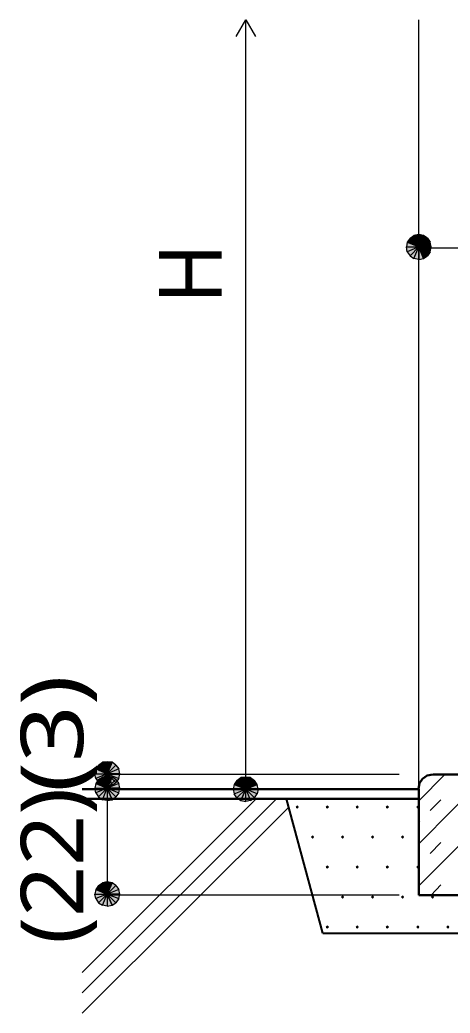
# Model space of a CAD drawing. Header units: millimetres. Extents: x 0 to 420, y 0 to 297.
# Drawn here: x 216.23 to 234.14, y 89.26 to 130.58 of the extents above; entities that cross this region are included whole.
import ezdxf
from ezdxf.enums import TextEntityAlignment as Align

# ---------------------------------------------------------------- set-up
doc = ezdxf.new("R2010")
doc.units = ezdxf.units.MM
doc.styles.add('kst32b', font='NotoSansJP-Variable.ttf')

msp = doc.modelspace()

# ---------------------------------------------------------------- hatches: boundary and pattern name
h = msp.add_hatch(color=7)
h.paths.add_polyline_path([(232.833, 121.645), (232.622, 121.602), (232.833, 121.137), (232.833, 121.645)])
h.paths.add_polyline_path([(232.622, 121.602), (232.833, 121.137), (232.474, 121.497), (232.622, 121.602)])
h.paths.add_polyline_path([(232.833, 121.137), (232.474, 121.497), (232.346, 121.327), (232.833, 121.137)])
for points in [[(233.024, 121.602), (232.833, 121.645), (232.833, 121.137), (233.024, 121.602)], [(220.07, 99.695), (219.858, 99.716), (219.858, 99.208), (220.07, 99.695)], [(220.07, 99.081), (219.858, 99.123), (219.858, 98.616), (220.07, 99.081)], [(225.15, 98.764), (225.108, 98.573), (225.637, 98.573), (225.15, 98.764)], [(227.775, 97.875), (227.753, 97.854), (227.732, 97.832), (227.753, 97.811), (227.775, 97.79), (227.796, 97.811), (227.817, 97.832), (227.796, 97.854), (227.775, 97.875)], [(229.023, 97.875), (229.002, 97.854), (228.981, 97.832), (229.002, 97.811), (229.023, 97.79), (229.045, 97.811), (229.066, 97.832), (229.045, 97.854), (229.023, 97.875)], [(230.272, 97.875), (230.251, 97.854), (230.23, 97.832), (230.251, 97.811), (230.272, 97.79), (230.293, 97.811), (230.314, 97.832), (230.293, 97.854), (230.272, 97.875)], [(231.521, 97.875), (231.5, 97.854), (231.479, 97.832), (231.5, 97.811), (231.521, 97.79), (231.542, 97.811), (231.563, 97.832), (231.542, 97.854), (231.521, 97.875)], [(232.791, 97.875), (232.77, 97.854), (232.749, 97.832), (232.77, 97.811), (232.791, 97.79), (232.812, 97.811), (232.833, 97.832), (232.812, 97.854), (232.791, 97.875)], [(228.41, 96.626), (228.388, 96.605), (228.367, 96.584), (228.388, 96.562), (228.41, 96.541), (228.431, 96.562), (228.452, 96.584), (228.431, 96.605), (228.41, 96.626)], [(229.658, 96.626), (229.637, 96.605), (229.616, 96.584), (229.637, 96.562), (229.658, 96.541), (229.679, 96.562), (229.701, 96.584), (229.679, 96.605), (229.658, 96.626)], [(230.907, 96.626), (230.886, 96.605), (230.865, 96.584), (230.886, 96.562), (230.907, 96.541), (230.928, 96.562), (230.95, 96.584), (230.928, 96.605), (230.907, 96.626)], [(232.156, 96.626), (232.135, 96.605), (232.114, 96.584), (232.135, 96.562), (232.156, 96.541), (232.177, 96.562), (232.198, 96.584), (232.177, 96.605), (232.156, 96.626)], [(229.023, 95.377), (229.002, 95.356), (228.981, 95.335), (229.002, 95.313), (229.023, 95.292), (229.045, 95.313), (229.066, 95.335), (229.045, 95.356), (229.023, 95.377)], [(230.272, 95.377), (230.251, 95.356), (230.23, 95.335), (230.251, 95.313), (230.272, 95.292), (230.293, 95.313), (230.314, 95.335), (230.293, 95.356), (230.272, 95.377)], [(231.521, 95.377), (231.5, 95.356), (231.479, 95.335), (231.5, 95.313), (231.521, 95.292), (231.542, 95.313), (231.563, 95.335), (231.542, 95.356), (231.521, 95.377)], [(232.791, 95.377), (232.77, 95.356), (232.749, 95.335), (232.77, 95.313), (232.791, 95.292), (232.812, 95.313), (232.833, 95.335), (232.812, 95.356), (232.791, 95.377)], [(220.07, 94.679), (219.858, 94.721), (219.858, 94.213), (220.07, 94.679)], [(229.658, 94.128), (229.637, 94.107), (229.616, 94.086), (229.637, 94.065), (229.658, 94.043), (229.679, 94.065), (229.701, 94.086), (229.679, 94.107), (229.658, 94.128)], [(230.907, 94.128), (230.886, 94.107), (230.865, 94.086), (230.886, 94.065), (230.907, 94.043), (230.928, 94.065), (230.95, 94.086), (230.928, 94.107), (230.907, 94.128)], [(232.156, 94.128), (232.135, 94.107), (232.114, 94.086), (232.135, 94.065), (232.156, 94.043), (232.177, 94.065), (232.198, 94.086), (232.177, 94.107), (232.156, 94.128)], [(233.405, 94.128), (233.384, 94.107), (233.362, 94.086), (233.384, 94.065), (233.405, 94.043), (233.426, 94.065), (233.447, 94.086), (233.426, 94.107), (233.405, 94.128)], [(229.023, 92.879), (229.002, 92.858), (228.981, 92.837), (229.002, 92.816), (229.023, 92.795), (229.045, 92.816), (229.066, 92.837), (229.045, 92.858), (229.023, 92.879)], [(230.272, 92.879), (230.251, 92.858), (230.23, 92.837), (230.251, 92.816), (230.272, 92.795), (230.293, 92.816), (230.314, 92.837), (230.293, 92.858), (230.272, 92.879)], [(231.521, 92.879), (231.5, 92.858), (231.479, 92.837), (231.5, 92.816), (231.521, 92.795), (231.542, 92.816), (231.563, 92.837), (231.542, 92.858), (231.521, 92.879)], [(232.791, 92.879), (232.77, 92.858), (232.749, 92.837), (232.77, 92.816), (232.791, 92.795), (232.812, 92.816), (232.833, 92.837), (232.812, 92.858), (232.791, 92.879)], [(234.04, 92.879), (234.019, 92.858), (233.997, 92.837), (234.019, 92.816), (234.04, 92.795), (234.061, 92.816), (234.082, 92.837), (234.061, 92.858), (234.04, 92.879)]]:
    msp.add_hatch(color=7).paths.add_polyline_path(points)
h = msp.add_hatch(color=7)
h.paths.add_polyline_path([(233.341, 121.137), (233.299, 121.327), (232.833, 121.137), (233.341, 121.137)])
h.paths.add_polyline_path([(233.299, 121.327), (232.833, 121.137), (233.193, 121.497), (233.299, 121.327)])
h.paths.add_polyline_path([(232.833, 121.137), (233.193, 121.497), (233.024, 121.602), (232.833, 121.137)])
h = msp.add_hatch(color=7)
h.paths.add_polyline_path([(232.346, 121.327), (232.325, 121.137), (232.833, 121.137), (232.346, 121.327)])
h.paths.add_polyline_path([(232.325, 121.137), (232.833, 121.137), (232.346, 120.925), (232.325, 121.137)])
h.paths.add_polyline_path([(232.833, 121.137), (232.346, 120.925), (232.474, 120.756), (232.833, 121.137)])
h = msp.add_hatch(color=7)
h.paths.add_polyline_path([(232.474, 120.756), (232.622, 120.65), (232.833, 121.137), (232.474, 120.756)])
h.paths.add_polyline_path([(232.622, 120.65), (232.833, 121.137), (232.833, 120.608), (232.622, 120.65)])
h.paths.add_polyline_path([(232.833, 121.137), (232.833, 120.608), (233.024, 120.65), (232.833, 121.137)])
h = msp.add_hatch(color=7)
h.paths.add_polyline_path([(233.024, 120.65), (233.193, 120.756), (232.833, 121.137), (233.024, 120.65)])
h.paths.add_polyline_path([(233.193, 120.756), (232.833, 121.137), (233.299, 120.925), (233.193, 120.756)])
h.paths.add_polyline_path([(232.833, 121.137), (233.299, 120.925), (233.341, 121.137), (232.833, 121.137)])
h = msp.add_hatch(color=7)
h.paths.add_polyline_path([(219.858, 99.716), (219.668, 99.695), (219.858, 99.208), (219.858, 99.716)])
h.paths.add_polyline_path([(219.668, 99.695), (219.858, 99.208), (219.498, 99.568), (219.668, 99.695)])
h.paths.add_polyline_path([(219.858, 99.208), (219.498, 99.568), (219.393, 99.42), (219.858, 99.208)])
h = msp.add_hatch(color=7)
h.paths.add_polyline_path([(220.387, 99.208), (220.345, 99.42), (219.858, 99.208), (220.387, 99.208)])
h.paths.add_polyline_path([(220.345, 99.42), (219.858, 99.208), (220.218, 99.568), (220.345, 99.42)])
h.paths.add_polyline_path([(219.858, 99.208), (220.218, 99.568), (220.07, 99.695), (219.858, 99.208)])
h = msp.add_hatch(color=7)
h.paths.add_polyline_path([(219.393, 99.42), (219.35, 99.208), (219.858, 99.208), (219.393, 99.42)])
h.paths.add_polyline_path([(219.35, 99.208), (219.858, 99.208), (219.393, 99.018), (219.35, 99.208)])
h.paths.add_polyline_path([(219.858, 99.208), (219.393, 99.018), (219.498, 98.848), (219.858, 99.208)])
h = msp.add_hatch(color=7)
h.paths.add_polyline_path([(219.498, 98.848), (219.668, 98.743), (219.858, 99.208), (219.498, 98.848)])
h.paths.add_polyline_path([(219.668, 98.743), (219.858, 99.208), (219.858, 98.7), (219.668, 98.743)])
h.paths.add_polyline_path([(219.858, 99.208), (219.858, 98.7), (220.07, 98.743), (219.858, 99.208)])
h = msp.add_hatch(color=7)
h.paths.add_polyline_path([(220.07, 98.743), (220.218, 98.848), (219.858, 99.208), (220.07, 98.743)])
h.paths.add_polyline_path([(220.218, 98.848), (219.858, 99.208), (220.345, 99.018), (220.218, 98.848)])
h.paths.add_polyline_path([(219.858, 99.208), (220.345, 99.018), (220.387, 99.208), (219.858, 99.208)])
h = msp.add_hatch(color=7)
h.paths.add_polyline_path([(219.393, 98.806), (219.35, 98.616), (219.858, 98.616), (219.393, 98.806)])
h.paths.add_polyline_path([(219.35, 98.616), (219.858, 98.616), (219.393, 98.425), (219.35, 98.616)])
h.paths.add_polyline_path([(219.858, 98.616), (219.393, 98.425), (219.498, 98.256), (219.858, 98.616)])
h = msp.add_hatch(color=7)
h.paths.add_polyline_path([(219.858, 99.123), (219.668, 99.081), (219.858, 98.616), (219.858, 99.123)])
h.paths.add_polyline_path([(219.668, 99.081), (219.858, 98.616), (219.498, 98.975), (219.668, 99.081)])
h.paths.add_polyline_path([(219.858, 98.616), (219.498, 98.975), (219.393, 98.806), (219.858, 98.616)])
h = msp.add_hatch(color=7)
h.paths.add_polyline_path([(220.387, 98.616), (220.345, 98.806), (219.858, 98.616), (220.387, 98.616)])
h.paths.add_polyline_path([(220.345, 98.806), (219.858, 98.616), (220.218, 98.975), (220.345, 98.806)])
h.paths.add_polyline_path([(219.858, 98.616), (220.218, 98.975), (220.07, 99.081), (219.858, 98.616)])
h = msp.add_hatch(color=7)
h.paths.add_polyline_path([(225.637, 99.081), (225.425, 99.06), (225.637, 98.573), (225.637, 99.081)])
h.paths.add_polyline_path([(225.425, 99.06), (225.637, 98.573), (225.256, 98.933), (225.425, 99.06)])
h.paths.add_polyline_path([(225.637, 98.573), (225.256, 98.933), (225.15, 98.764), (225.637, 98.573)])
h = msp.add_hatch(color=7)
h.paths.add_polyline_path([(226.102, 98.764), (225.996, 98.933), (225.637, 98.573), (226.102, 98.764)])
h.paths.add_polyline_path([(225.996, 98.933), (225.637, 98.573), (225.827, 99.06), (225.996, 98.933)])
h.paths.add_polyline_path([(225.637, 98.573), (225.827, 99.06), (225.637, 99.081), (225.637, 98.573)])
h = msp.add_hatch(color=7)
h.paths.add_polyline_path([(225.996, 98.213), (226.102, 98.383), (225.637, 98.573), (225.996, 98.213)])
h.paths.add_polyline_path([(226.102, 98.383), (225.637, 98.573), (226.145, 98.573), (226.102, 98.383)])
h.paths.add_polyline_path([(225.637, 98.573), (226.145, 98.573), (226.102, 98.764), (225.637, 98.573)])
h = msp.add_hatch(color=7)
h.paths.add_polyline_path([(219.498, 98.256), (219.668, 98.129), (219.858, 98.616), (219.498, 98.256)])
h.paths.add_polyline_path([(219.668, 98.129), (219.858, 98.616), (219.858, 98.107), (219.668, 98.129)])
h.paths.add_polyline_path([(219.858, 98.616), (219.858, 98.107), (220.07, 98.129), (219.858, 98.616)])
h = msp.add_hatch(color=7)
h.paths.add_polyline_path([(220.07, 98.129), (220.218, 98.256), (219.858, 98.616), (220.07, 98.129)])
h.paths.add_polyline_path([(220.218, 98.256), (219.858, 98.616), (220.345, 98.425), (220.218, 98.256)])
h.paths.add_polyline_path([(219.858, 98.616), (220.345, 98.425), (220.387, 98.616), (219.858, 98.616)])
h = msp.add_hatch(color=7)
h.paths.add_polyline_path([(225.108, 98.573), (225.15, 98.383), (225.637, 98.573), (225.108, 98.573)])
h.paths.add_polyline_path([(225.15, 98.383), (225.637, 98.573), (225.256, 98.213), (225.15, 98.383)])
h.paths.add_polyline_path([(225.637, 98.573), (225.256, 98.213), (225.425, 98.107), (225.637, 98.573)])
h = msp.add_hatch(color=7)
h.paths.add_polyline_path([(225.425, 98.107), (225.637, 98.065), (225.637, 98.573), (225.425, 98.107)])
h.paths.add_polyline_path([(225.637, 98.065), (225.637, 98.573), (225.827, 98.107), (225.637, 98.065)])
h.paths.add_polyline_path([(225.637, 98.573), (225.827, 98.107), (225.996, 98.213), (225.637, 98.573)])
h = msp.add_hatch(color=7)
h.paths.add_polyline_path([(219.858, 94.721), (219.668, 94.679), (219.858, 94.213), (219.858, 94.721)])
h.paths.add_polyline_path([(219.668, 94.679), (219.858, 94.213), (219.498, 94.573), (219.668, 94.679)])
h.paths.add_polyline_path([(219.858, 94.213), (219.498, 94.573), (219.393, 94.403), (219.858, 94.213)])
h = msp.add_hatch(color=7)
h.paths.add_polyline_path([(220.387, 94.213), (220.345, 94.403), (219.858, 94.213), (220.387, 94.213)])
h.paths.add_polyline_path([(220.345, 94.403), (219.858, 94.213), (220.218, 94.573), (220.345, 94.403)])
h.paths.add_polyline_path([(219.858, 94.213), (220.218, 94.573), (220.07, 94.679), (219.858, 94.213)])
h = msp.add_hatch(color=7)
h.paths.add_polyline_path([(219.393, 94.403), (219.35, 94.213), (219.858, 94.213), (219.393, 94.403)])
h.paths.add_polyline_path([(219.35, 94.213), (219.858, 94.213), (219.393, 94.022), (219.35, 94.213)])
h.paths.add_polyline_path([(219.858, 94.213), (219.393, 94.022), (219.498, 93.853), (219.858, 94.213)])
h = msp.add_hatch(color=7)
h.paths.add_polyline_path([(219.498, 93.853), (219.668, 93.747), (219.858, 94.213), (219.498, 93.853)])
h.paths.add_polyline_path([(219.668, 93.747), (219.858, 94.213), (219.858, 93.705), (219.668, 93.747)])
h.paths.add_polyline_path([(219.858, 94.213), (219.858, 93.705), (220.07, 93.747), (219.858, 94.213)])
h = msp.add_hatch(color=7)
h.paths.add_polyline_path([(220.07, 93.747), (220.218, 93.853), (219.858, 94.213), (220.07, 93.747)])
h.paths.add_polyline_path([(220.218, 93.853), (219.858, 94.213), (220.345, 94.022), (220.218, 93.853)])
h.paths.add_polyline_path([(219.858, 94.213), (220.345, 94.022), (220.387, 94.213), (219.858, 94.213)])

# ---------------------------------------------------------------- linework, layer by layer
at = {"lineweight": 13}
for points in [[(225.235, 129.879), (225.637, 130.577), (226.039, 129.879)], [(225.637, 98.573), (225.637, 130.577)], [(232.833, 98.573), (232.833, 130.577)], [(232.833, 121.094), (256.836, 121.094)], [(232.008, 99.187), (219.858, 99.187)], [(219.858, 99.187), (219.858, 98.573), (219.858, 94.171)], [(232.833, 98.086), (233.913, 99.187)], [(232.833, 96.308), (235.691, 99.187)], [(232.833, 94.552), (237.448, 99.187)], [(226.907, 98.171), (218.821, 90.106)], [(226.06, 98.171), (218.821, 90.953)], [(233.299, 97.684), (233.744, 98.129)], [(227.415, 97.832), (218.821, 89.26)], [(232.833, 97.197), (232.876, 97.24)], [(233.299, 95.906), (233.744, 96.351)], [(232.833, 95.441), (232.876, 95.462)], [(233.341, 94.171), (233.744, 94.594)], [(232.008, 94.171), (219.858, 94.171)]]:
    msp.add_lwpolyline(points, dxfattribs=at)
at = {"lineweight": 0}
for points in [[(232.833, 121.137), (232.474, 121.497), (232.346, 121.327)], [(232.622, 121.602), (232.833, 121.137), (232.474, 121.497)], [(232.833, 121.645), (232.622, 121.602), (232.833, 121.137)], [(233.024, 121.602), (232.833, 121.645), (232.833, 121.137)], [(232.833, 121.137), (233.193, 121.497), (233.024, 121.602)], [(233.299, 121.327), (232.833, 121.137), (233.193, 121.497)], [(232.346, 121.327), (232.325, 121.137), (232.833, 121.137)], [(232.325, 121.137), (232.833, 121.137), (232.346, 120.925)], [(232.833, 121.137), (232.346, 120.925), (232.474, 120.756)], [(232.474, 120.756), (232.622, 120.65), (232.833, 121.137)], [(232.622, 120.65), (232.833, 121.137), (232.833, 120.608)], [(233.341, 121.137), (233.299, 121.327), (232.833, 121.137)], [(232.833, 121.137), (232.833, 120.608), (233.024, 120.65)], [(233.024, 120.65), (233.193, 120.756), (232.833, 121.137)], [(233.193, 120.756), (232.833, 121.137), (233.299, 120.925)], [(232.833, 121.137), (233.299, 120.925), (233.341, 121.137)], [(219.668, 99.695), (219.858, 99.208), (219.498, 99.568)], [(219.858, 99.716), (219.668, 99.695), (219.858, 99.208)], [(220.07, 99.695), (219.858, 99.716), (219.858, 99.208)], [(219.858, 99.208), (220.218, 99.568), (220.07, 99.695)], [(219.393, 99.42), (219.35, 99.208), (219.858, 99.208)], [(219.35, 99.208), (219.858, 99.208), (219.393, 99.018)], [(219.858, 99.208), (219.498, 99.568), (219.393, 99.42)], [(219.858, 99.208), (219.393, 99.018), (219.498, 98.848)], [(219.498, 98.848), (219.668, 98.743), (219.858, 99.208)], [(219.668, 98.743), (219.858, 99.208), (219.858, 98.7)], [(220.345, 99.42), (219.858, 99.208), (220.218, 99.568)], [(220.387, 99.208), (220.345, 99.42), (219.858, 99.208)], [(219.858, 99.208), (219.858, 98.7), (220.07, 98.743)], [(220.07, 98.743), (220.218, 98.848), (219.858, 99.208)], [(220.218, 98.848), (219.858, 99.208), (220.345, 99.018)], [(219.858, 99.208), (220.345, 99.018), (220.387, 99.208)], [(219.393, 98.806), (219.35, 98.616), (219.858, 98.616)], [(219.858, 98.616), (219.498, 98.975), (219.393, 98.806)], [(219.668, 99.081), (219.858, 98.616), (219.498, 98.975)], [(219.858, 99.123), (219.668, 99.081), (219.858, 98.616)], [(220.07, 99.081), (219.858, 99.123), (219.858, 98.616)], [(219.858, 98.616), (220.218, 98.975), (220.07, 99.081)], [(220.345, 98.806), (219.858, 98.616), (220.218, 98.975)], [(220.387, 98.616), (220.345, 98.806), (219.858, 98.616)], [(225.15, 98.764), (225.108, 98.573), (225.637, 98.573)], [(225.637, 98.573), (225.256, 98.933), (225.15, 98.764)], [(225.425, 99.06), (225.637, 98.573), (225.256, 98.933)], [(225.637, 99.081), (225.425, 99.06), (225.637, 98.573)], [(225.637, 98.573), (225.827, 99.06), (225.637, 99.081)], [(225.996, 98.933), (225.637, 98.573), (225.827, 99.06)], [(226.102, 98.764), (225.996, 98.933), (225.637, 98.573)], [(225.637, 98.573), (226.145, 98.573), (226.102, 98.764)], [(219.35, 98.616), (219.858, 98.616), (219.393, 98.425)], [(219.858, 98.616), (219.393, 98.425), (219.498, 98.256)], [(219.498, 98.256), (219.668, 98.129), (219.858, 98.616)], [(219.668, 98.129), (219.858, 98.616), (219.858, 98.107)], [(219.858, 98.616), (219.858, 98.107), (220.07, 98.129)], [(220.07, 98.129), (220.218, 98.256), (219.858, 98.616)], [(220.218, 98.256), (219.858, 98.616), (220.345, 98.425)], [(219.858, 98.616), (220.345, 98.425), (220.387, 98.616)], [(225.108, 98.573), (225.15, 98.383), (225.637, 98.573)], [(225.15, 98.383), (225.637, 98.573), (225.256, 98.213)], [(225.637, 98.573), (225.256, 98.213), (225.425, 98.107)], [(225.425, 98.107), (225.637, 98.065), (225.637, 98.573)], [(225.637, 98.065), (225.637, 98.573), (225.827, 98.107)], [(225.637, 98.573), (225.827, 98.107), (225.996, 98.213)], [(225.996, 98.213), (226.102, 98.383), (225.637, 98.573)], [(226.102, 98.383), (225.637, 98.573), (226.145, 98.573)], [(227.775, 97.875), (227.753, 97.854), (227.732, 97.832), (227.753, 97.811), (227.775, 97.79), (227.796, 97.811), (227.817, 97.832), (227.796, 97.854)], [(229.023, 97.875), (229.002, 97.854), (228.981, 97.832), (229.002, 97.811), (229.023, 97.79), (229.045, 97.811), (229.066, 97.832), (229.045, 97.854)], [(230.272, 97.875), (230.251, 97.854), (230.23, 97.832), (230.251, 97.811), (230.272, 97.79), (230.293, 97.811), (230.314, 97.832), (230.293, 97.854)], [(231.521, 97.875), (231.5, 97.854), (231.479, 97.832), (231.5, 97.811), (231.521, 97.79), (231.542, 97.811), (231.563, 97.832), (231.542, 97.854)], [(232.791, 97.875), (232.77, 97.854), (232.749, 97.832), (232.77, 97.811), (232.791, 97.79), (232.812, 97.811), (232.833, 97.832), (232.812, 97.854)], [(228.41, 96.626), (228.388, 96.605), (228.367, 96.584), (228.388, 96.562), (228.41, 96.541), (228.431, 96.562), (228.452, 96.584), (228.431, 96.605)], [(229.658, 96.626), (229.637, 96.605), (229.616, 96.584), (229.637, 96.562), (229.658, 96.541), (229.679, 96.562), (229.701, 96.584), (229.679, 96.605)], [(230.907, 96.626), (230.886, 96.605), (230.865, 96.584), (230.886, 96.562), (230.907, 96.541), (230.928, 96.562), (230.95, 96.584), (230.928, 96.605)], [(232.156, 96.626), (232.135, 96.605), (232.114, 96.584), (232.135, 96.562), (232.156, 96.541), (232.177, 96.562), (232.198, 96.584), (232.177, 96.605)], [(229.023, 95.377), (229.002, 95.356), (228.981, 95.335), (229.002, 95.313), (229.023, 95.292), (229.045, 95.313), (229.066, 95.335), (229.045, 95.356)], [(230.272, 95.377), (230.251, 95.356), (230.23, 95.335), (230.251, 95.313), (230.272, 95.292), (230.293, 95.313), (230.314, 95.335), (230.293, 95.356)], [(231.521, 95.377), (231.5, 95.356), (231.479, 95.335), (231.5, 95.313), (231.521, 95.292), (231.542, 95.313), (231.563, 95.335), (231.542, 95.356)], [(232.791, 95.377), (232.77, 95.356), (232.749, 95.335), (232.77, 95.313), (232.791, 95.292), (232.812, 95.313), (232.833, 95.335), (232.812, 95.356)], [(219.668, 94.679), (219.858, 94.213), (219.498, 94.573)], [(219.858, 94.721), (219.668, 94.679), (219.858, 94.213)], [(220.07, 94.679), (219.858, 94.721), (219.858, 94.213)], [(219.858, 94.213), (220.218, 94.573), (220.07, 94.679)], [(219.393, 94.403), (219.35, 94.213), (219.858, 94.213)], [(219.35, 94.213), (219.858, 94.213), (219.393, 94.022)], [(219.858, 94.213), (219.498, 94.573), (219.393, 94.403)], [(219.858, 94.213), (219.393, 94.022), (219.498, 93.853)], [(219.498, 93.853), (219.668, 93.747), (219.858, 94.213)], [(219.668, 93.747), (219.858, 94.213), (219.858, 93.705)], [(220.345, 94.403), (219.858, 94.213), (220.218, 94.573)], [(220.387, 94.213), (220.345, 94.403), (219.858, 94.213)], [(219.858, 94.213), (219.858, 93.705), (220.07, 93.747)], [(220.07, 93.747), (220.218, 93.853), (219.858, 94.213)], [(220.218, 93.853), (219.858, 94.213), (220.345, 94.022)], [(219.858, 94.213), (220.345, 94.022), (220.387, 94.213)], [(229.658, 94.128), (229.637, 94.107), (229.616, 94.086), (229.637, 94.065), (229.658, 94.043), (229.679, 94.065), (229.701, 94.086), (229.679, 94.107)], [(230.907, 94.128), (230.886, 94.107), (230.865, 94.086), (230.886, 94.065), (230.907, 94.043), (230.928, 94.065), (230.95, 94.086), (230.928, 94.107)], [(232.156, 94.128), (232.135, 94.107), (232.114, 94.086), (232.135, 94.065), (232.156, 94.043), (232.177, 94.065), (232.198, 94.086), (232.177, 94.107)], [(233.405, 94.128), (233.384, 94.107), (233.362, 94.086), (233.384, 94.065), (233.405, 94.043), (233.426, 94.065), (233.447, 94.086), (233.426, 94.107)], [(229.023, 92.879), (229.002, 92.858), (228.981, 92.837), (229.002, 92.816), (229.023, 92.795), (229.045, 92.816), (229.066, 92.837), (229.045, 92.858)], [(230.272, 92.879), (230.251, 92.858), (230.23, 92.837), (230.251, 92.816), (230.272, 92.795), (230.293, 92.816), (230.314, 92.837), (230.293, 92.858)], [(231.521, 92.879), (231.5, 92.858), (231.479, 92.837), (231.5, 92.816), (231.521, 92.795), (231.542, 92.816), (231.563, 92.837), (231.542, 92.858)], [(232.791, 92.879), (232.77, 92.858), (232.749, 92.837), (232.77, 92.816), (232.791, 92.795), (232.812, 92.816), (232.833, 92.837), (232.812, 92.858)], [(234.04, 92.879), (234.019, 92.858), (233.997, 92.837), (234.019, 92.816), (234.04, 92.795), (234.061, 92.816), (234.082, 92.837), (234.061, 92.858)]]:
    msp.add_lwpolyline(points, close=True, dxfattribs=at)
at = {"lineweight": 30}
for points in [[(233.415, 99.187), (233.181, 99.14), (232.989, 99.01), (232.86, 98.819), (232.812, 98.584)], [(256.223, 99.187), (233.426, 99.187)], [(218.821, 98.573), (232.833, 98.573)], [(232.833, 94.171), (232.833, 98.573)], [(218.821, 98.171), (232.833, 98.171)], [(232.833, 94.171), (256.836, 94.171)]]:
    msp.add_lwpolyline(points, dxfattribs=at)
at = {"lineweight": 25}
for points in [[(228.833, 92.583), (227.33, 98.171)], [(228.833, 92.583), (258.826, 92.583)]]:
    msp.add_lwpolyline(points, dxfattribs=at)

# ---------------------------------------------------------------- texts
at = {"style": 'kst32b'}
msp.add_text('H', height=2.599, rotation=90, dxfattribs=at).set_placement((224.621, 118.766))
for s, p, p2 in [('(3)', (218.863, 98.446), (218.863, 103.319)), ('(22)', (218.863, 92.138), (218.863, 98.636))]:
    msp.add_text(s, height=2.5989, dxfattribs=at).set_placement(p, p2, align=Align.FIT)

doc.saveas('drawing.dxf')
